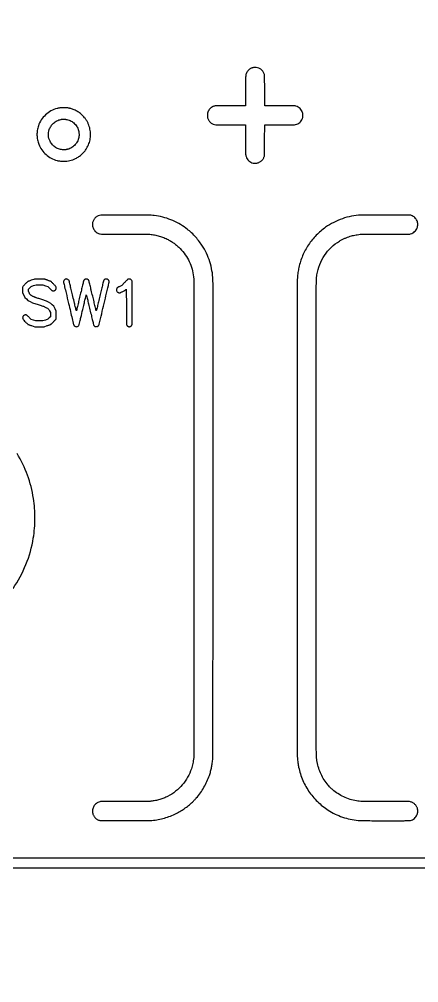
# Model space of a CAD drawing. Extents: x 980 to 25457, y 984 to 49020.
# Drawn here: x 7058 to 11298, y 984 to 11193 of the extents above; entities that cross this region are included whole.
import ezdxf

# ---------------------------------------------------------------- set-up
doc = ezdxf.new("R2010")
doc.units = 0

msp = doc.modelspace()

# ---------------------------------------------------------------- linework, layer by layer
for points in [[(25353.176636, 36563.461695, -0.000001), (25352.040197, 20064.737908)], [(980.440705, 32466.957132, 0.000002), (980.203828, 20941, 0.000003), (980.107189, 12237.212398, 0.000012), (980.209361, 6804.802998)], [(1083.221486, 6831.128539, -0.000012), (1083.127559, 12273.089819, -0.000003), (1083.236026, 20942, -0.000002), (1083.488164, 32350.921193, -0.000022)], [(1895.500479, 7922.608607, -0.000003), (1895.516153, 10549.853821, -0.000001), (1895.574114, 14934.526042, -0.000001), (1895.654924, 19974.475505, -0.000001), (1895.750479, 25038.650259)], [(25455.283853, 8026.2, 0.000006), (25455.447111, 13939.785085, 0.000004), (25455.5, 20957, 0.000003), (25455.451202, 30583.274766, 0.000015), (25455.249846, 35648.33495)], [(1083.779877, 36579.793336, -0.000001), (1084.083373, 39239.060792, -0.032823)], [(981.025332, 39243.286233, 0.000001), (980.725995, 36638.380945, 0.000022)], [(23837.04827, 49018.908979, 0.000001), (21675.802621, 49019.17901, 0.000024)], [(18681.279442, 49019.402857, 0.000005), (13233.5, 49019.49605, 0.000002), (9165.520775, 49019.509787, 0.000004), (5739.221875, 49019.480206)], [(24540, 37344.615933), (24540.017364, 25078.057967, 0.000003), (24540.072189, 18212.977995, 0.000025), (24540.281798, 14996.564512), (24540.53635, 12813.47858, 0.052236), (24541.438354, 12804.878001, 0.074337), (24546.543768, 12791.201334, 0.068737), (24555.531869, 12779.203011, 0.069207), (24567.370173, 12770.158349, 0.07731), (24580.799221, 12765.105084, 0.090469), (24599.660012, 12764.630768, 0.093087), (24617.267741, 12770.877964, 0.091235), (24631.678767, 12783.228321, 0.082939), (24641.332811, 12800.295347, 0.087509), (24641.999516, 12804.07251), (24642.357022, 15432.357909, 0.00002), (24642.699465, 18970.575659, 0.000004), (24643, 25073.957926), (24643.5, 37344.415852)], [(1792.666637, 28542.695892, 0.000006), (1792.411049, 24569.503036, 0.000003), (1792.195825, 19883.965567, 0.000004), (1792.047621, 15244.749166, 0.000006), (1792, 11426.463451)], [(23728.367996, 45337.206403, 0.000002), (23728.354216, 42876.105371, 0.000002), (23728.361756, 40416.175094, 0.019036)], [(2708.027317, 40429.777448, 0.000002), (2708.046285, 42874.87655, 0.000002), (2708.048936, 45320.157135, 0.014115)], [(23830.974531, 40438.62303, -0.000002), (23830.960256, 42874.830485, -0.000002), (23830.963185, 45310.710508, -0.013332)], [(6993.02979, 5161.582212, 0.054868), (7129.686223, 5416.075175, 0.054674), (7207.919514, 5694.5, 0.020318), (7220.954527, 5799.037112, 0.019977), (7225.558909, 5904.880665, 0.019947), (7221.701654, 6010.909181, 0.020112), (7209.405849, 6116, 0.048387), (7145.629634, 6362.282826, 0.048271), (7035.673392, 6591.926149, 0.048268)], [(13218.107589, 2305.039323), (4673.557632, 2305.03745, 0.015143)]]:
    msp.add_lwpolyline(points, format="xyb")
for points in [[(9549.5, 10681.916202, 0.035791), (9537.615205, 10679.645648, 0.028021), (9525.132702, 10675.559588, 0.027867), (9513.100607, 10670.069129, 0.034006), (9502.564355, 10663.583174, 0.034239), (9495.512072, 10657.783538, 0.017465), (9487.448914, 10649.619466, 0.017466), (9479.965437, 10640.901044, 0.033805), (9474.728361, 10633.356788, 0.016907), (9472.646037, 10629.593686, 0.009079), (9470.321139, 10624.822827, 0.00903), (9468.124071, 10619.866138, 0.013977), (9466.42565, 10615.50297, 0.048399), (9462.502421, 10599.91364, 0.028755), (9460.734978, 10580.824363, 0.008295), (9460.103061, 10546.187784, 0.000404), (9460.005895, 10431.267715), (9460, 10276.03543), (9298.75, 10275.767715), (9137.5, 10275.5), (9129.716218, 10273.282271, 0.022931), (9122.302209, 10270.797207, 0.015102), (9114.013622, 10267.298008, 0.015118), (9105.970322, 10263.313896, 0.02338), (9099.308488, 10259.348674, 0.032622), (9092.238628, 10253.986764, 0.017991), (9084.298937, 10246.589187, 0.017978), (9076.881479, 10238.607899, 0.031445), (9071.422294, 10231.426369, 0.018016), (9066.714091, 10223.765704, 0.022569), (9062.937968, 10216.33049, 0.022587), (9059.849754, 10208.590221, 0.018095), (9057.212255, 10200.011481, 0.014426), (9055.846503, 10194.262455, 0.025687), (9055.105285, 10189.456594, 0.019925), (9054.757886, 10183.843996, 0.005493), (9054.660721, 10175, 0.005496), (9054.758216, 10166.131342, 0.020082), (9055.107457, 10160.518819, 0.02578), (9055.855191, 10155.697154, 0.014135), (9057.2395, 10149.881115, 0.07281), (9069.566633, 10121.308071, 0.077035), (9089.383222, 10098.085702, 0.077092), (9115.285502, 10081.964385, 0.073078), (9145.334381, 10074.068991, 0.02543), (9153.747364, 10073.561931, 0.000689), (9190.688254, 10073.267464, 0.001192), (9239.511637, 10073.061974, 0.000456), (9307.460586, 10073), (9460, 10073), (9460.005895, 9918.25, 0.000384), (9460.094733, 9807.925662, 0.006553), (9460.626541, 9771.695883, 0.020487), (9461.979186, 9752.052476, 0.052548), (9465.010887, 9738.15079, 0.063679), (9476.599509, 9713.969811, 0.064591), (9493.854203, 9693.612575, 0.064957), (9515.634272, 9678.423604, 0.065699), (9540.5, 9669.402571, 0.03682), (9551.003187, 9667.888085, 0.022716), (9563.487891, 9667.586214, 0.022694), (9575.977257, 9668.419612, 0.036113), (9586.5, 9670.380176, 0.031326), (9599.76971, 9674.76334, 0.034959), (9611.890471, 9680.641538, 0.034937), (9623.080425, 9688.15471, 0.031214), (9633.570222, 9697.420894, 0.031084), (9642.514078, 9707.562982, 0.03446), (9649.800281, 9718.406168, 0.033718), (9655.653368, 9730.359069, 0.027508), (9660.309983, 9743.824567), (9662.5, 9751.5), (9662.767768, 9912.25), (9663.035535, 10073), (9815.767768, 10073.017329, 0.000498), (9879.955055, 10073.088521, 0.001035), (9930.017853, 10073.2975, 0.00048), (9970.122848, 10073.586399, 0.02407), (9978, 10074.030296, 0.060756), (10002.609127, 10079.683086, 0.061845), (10024.97886, 10091.065379, 0.062217), (10043.773088, 10107.49908, 0.062835), (10057.874663, 10128, 0.028674), (10063.357174, 10140.287145, 0.037999), (10066.815434, 10152.030309, 0.036733), (10068.530736, 10164.472272, 0.024349), (10068.745335, 10178.893621, 0.006605), (10068.37107, 10186.847655, 0.018342), (10067.829596, 10192.417612, 0.022741), (10066.961262, 10197.215022, 0.016182), (10065.572895, 10202.5, 0.058544), (10055.237181, 10226.529065, 0.065732), (10039.925534, 10246.48604, 0.065012), (10019.801164, 10261.951772, 0.055414), (9995.284083, 10272.744502), (9986.5, 10275.5), (9825, 10276), (9663.5, 10276.5), (9662.998992, 10437.5), (9662.497984, 10598.5), (9660.333623, 10606.079057, 0.068039), (9647.676192, 10634.882756, 0.076492), (9628.137662, 10657.958108, 0.077282), (9602.751719, 10673.91842, 0.071458), (9573.026234, 10681.963997, 0.010007), (9566.571396, 10682.622354, 0.020918), (9561.525809, 10682.823269, 0.020159), (9556.365535, 10682.604631, 0.008641)], [(7507.5, 10255.381477, 0.010118), (7495.807275, 10253.945425, 0.007396), (7482.885746, 10251.896862, 0.007472), (7470.291752, 10249.514382, 0.011973), (7459.630582, 10247.064694, 0.063228), (7394.732056, 10221.437185, 0.06134), (7337.560764, 10180.197211, 0.06132), (7292.087074, 10126.304874, 0.063109), (7261.565209, 10063.495275, 0.043793), (7249.771386, 10015.041017, 0.043577), (7246.570215, 9965.192108, 0.043651), (7252.05575, 9915.623171, 0.044264), (7266.056486, 9868, 0.059631), (7297.774064, 9809.037367, 0.058593), (7342.672644, 9758.836565, 0.058716), (7397.895203, 9720.507521, 0.06037), (7460.010245, 9696.497403, 0.014063), (7477.868972, 9692.501356, 0.018136), (7494.473964, 9689.894172, 0.017645), (7511.585559, 9688.450198, 0.012225), (7531, 9687.97543, 0.025898), (7564.448816, 9689.709107, 0.030955), (7595.5708, 9694.906058, 0.030992), (7625.781895, 9703.898932, 0.02607), (7656.5, 9717.009961, 0.036539), (7690.800032, 9737.04166, 0.034693), (7722.454504, 9762.170823, 0.034652), (7750.365864, 9791.468066, 0.036241), (7773.509087, 9823.923276, 0.050027), (7797.9497, 9874.905043, 0.049841), (7811.815442, 9929.788716, 0.049797), (7814.553571, 9986.377481, 0.049756), (7806.051616, 10042.40678, 0.02758), (7797.048155, 10070.988429, 0.025687), (7784.768881, 10099.111441, 0.025732), (7769.696037, 10125.776164, 0.027943), (7752.33838, 10149.996532, 0.03838), (7723.211213, 10180.987308, 0.037083), (7689.370299, 10207.552736, 0.036949), (7651.849234, 10228.913268, 0.037465), (7611.763385, 10244.404664, 0.010227), (7602.0115, 10247.139587, 0.009424), (7591.887371, 10249.554177, 0.008955), (7581.17695, 10251.69595, 0.007337), (7569.661186, 10253.610942, 0.02632), (7559.177444, 10254.636183, 0.004095), (7538.35595, 10255.399948, 0.003954), (7517.509876, 10255.828761, 0.028665)], [(7563.5, 10131.024082, -0.07169), (7608.272259, 10114.451561, -0.073244), (7646.177566, 10086.000447, -0.07348), (7674.176367, 10047.920187, -0.072884), (7690.062465, 10003.265477, -0.024573), (7691.748057, 9991.892841, -0.014655), (7692.687413, 9978.240775, -0.014645), (7692.825981, 9964.526235, -0.024095), (7692.045279, 9952.95443, -0.076124), (7679.260418, 9906.305643, -0.074544), (7653.04353, 9865.246999, -0.074567), (7615.947242, 9833.691727, -0.076247), (7571.5, 9814.70016, -0.013059), (7560.81378, 9812.248874, -0.020231), (7551.468633, 9810.751189, -0.019481), (7541.780707, 9809.979391, -0.01101), (7530, 9809.76116, -0.068585), (7485.270086, 9816.085181, -0.070574), (7444.388607, 9834.259468, -0.070622), (7410.196931, 9863.073071, -0.068826), (7385.023256, 9900.5, -0.047614), (7373.784456, 9930.402667, -0.049871), (7368.627836, 9961.42885, -0.04982), (7369.714327, 9992.890367, -0.047335), (7376.974344, 10024.082815, -0.067665), (7395.487015, 10061.598976, -0.06421), (7423.622362, 10093.563633, -0.064146), (7458.975637, 10117.371441, -0.067273), (7498.651453, 10130.970646, -0.005779), (7508.216196, 10132.753735, -0.02536), (7513.917453, 10133.452997, -0.019543), (7520.277695, 10133.65819, -0.002478), (7534, 10133.496437, -0.004671), (7544.186854, 10133.230657, -0.012047), (7551.531703, 10132.792977, -0.015687), (7557.579759, 10132.09446, -0.016257)], [(7922.584748, 9117.910655, 0.07002), (7895.162305, 9109.802095, 0.069386), (7870.94902, 9094.423206, 0.069611), (7851.930119, 9073.05911, 0.071255), (7839.685941, 9047.458758, 0.095866), (7835.412854, 9009.705497, 0.094432), (7845.480005, 8972.864565, 0.094316), (7868.405885, 8942.273039, 0.095358), (7900.885075, 8922.384443, 0.060882), (7917.631697, 8918.32712, 0.02309), (7941.669155, 8916.643873, 0.005721), (7988.441166, 8916.068676, 0.000199), (8170.38099, 8915.985481, -0.000317), (8272.302944, 8915.914827, -0.00064), (8352.611599, 8915.705562, -0.000328), (8416.815736, 8915.414011, -0.012942), (8431, 8914.973015, -0.024251), (8482.343024, 8909.538446, -0.025589), (8531.991515, 8899.209569, -0.025622), (8580.266127, 8883.878104, -0.024449), (8627.5, 8863.481441, -0.020292), (8665.990326, 8842.598679, -0.022279), (8701.442091, 8819.25859, -0.022259), (8734.705137, 8792.835793, -0.020178), (8766.638577, 8762.717645, -0.04122), (8820.537644, 8697.66428, -0.04207), (8862.622376, 8625.076573, -0.041916), (8892.086148, 8546.212471, -0.040309), (8908.462535, 8462.5, -0.011848), (8909.138887, 8454.913657, -0.00295), (8909.877476, 8442.478125, -0.003014), (8910.553028, 8428.235156, -0.003024), (8911.056023, 8414, -0.007357), (8912.226123, 8333.632374, -0.000004), (8911.8227, 5877.710579, -0.000001), (8911.389596, 3393.512109, -0.026584), (8910.187858, 3371, -0.009661), (8905.86718, 3336.837728, -0.014612), (8900.668271, 3307.32176, -0.015649), (8894.06815, 3279.738962, -0.013902), (8885.519221, 3251.5, -0.048351), (8845.248265, 3160.931298, -0.049082), (8788.501519, 3080.273361, -0.049081), (8717.120833, 3012.221962, -0.048346), (8633.5, 2958.997408, -0.0218), (8591.267803, 2939.801588, -0.024028), (8548.857334, 2925.038829, -0.023346), (8504.149178, 2914.086419, -0.018497), (8455, 2906.327529, -0.025322), (8439.629343, 2905.266049, -0.002467), (8402.366876, 2904.767396, -0.001419), (8337.139285, 2904.401563, -0.000141), (8181, 2904.013145), (7921.5, 2903.441019), (7913.364778, 2901.263054, 0.092638), (7876.55242, 2883.64675, 0.099351), (7849.639837, 2854.2706, 0.100723), (7836.386915, 2817.140744, 0.097937), (7838.502851, 2777.38992, 0.033083), (7842.762269, 2764.299185, 0.035022), (7848.64593, 2752.141757, 0.03489), (7856.191826, 2740.883877, 0.032332), (7865.410082, 2730.476668, 0.031033), (7875.820763, 2721.360169, 0.034519), (7886.930617, 2713.951046, 0.034364), (7898.999997, 2708.114157, 0.030233), (7912.277721, 2703.694844), (7920.5, 2701.5), (8183.5, 2701.5, 0.000137), (8343.74941, 2701.544051, 0.00144), (8409.427181, 2701.769274, 0.002945), (8446.484712, 2702.221337, 0.019406), (8465, 2703.275894, 0.021599), (8534.109381, 2712.936883, 0.024111), (8599.596816, 2728.290852, 0.024376), (8662.657647, 2749.697341, 0.023107), (8724.5, 2777.477761, 0.018815), (8774.575449, 2805.22751, 0.020792), (8820.732648, 2835.814778, 0.02081), (8864.155156, 2870.105366, 0.018913), (8906.03485, 2908.953416, 0.00322), (8914.681499, 2917.717175, 0.002753), (8923.681614, 2927.059843, 0.002774), (8931.769679, 2935.643642, 0.007901), (8937.27277, 2941.739665, 0.023825), (8980.886731, 2996.690401, 0.024347), (9018.738178, 3055.15567, 0.024468), (9050.558637, 3116.735286, 0.024624), (9076.136172, 3181, 0.015075), (9089.44915, 3224.129384, 0.016697), (9099.643092, 3266.545743, 0.015915), (9107.353776, 3311.293211, 0.011554), (9113.189043, 3361.5, 0.023111), (9114.417449, 3387.964464, 0.000001), (9114.835406, 5886.10723, 0.000003), (9115.228062, 8365.712002, 0.009441), (9114.023857, 8430, 0.032351), (9103.868754, 8528.930451, 0.034798), (9081.125353, 8623.28146, 0.034991), (9045.661565, 8713.097325, 0.033465), (8997.563354, 8798.5, 0.022595), (8961.603435, 8848.34123, 0.021678), (8920.816807, 8895.455646, 0.021566), (8875.879987, 8939.098235, 0.02179), (8827.5, 8978.54965, 0.032647), (8750.785252, 9028.291225, 0.032247), (8667.938753, 9067.85239, 0.032223), (8580.632883, 9096.456489, 0.03249), (8490.614669, 9113.510114, 0.014016), (8459.184725, 9116.480872, 0.012397), (8426.322982, 9117.842683, 0.003761), (8370.437875, 9118.351362, 0.000185), (8186, 9118.574487, 0.000312), (8085.514108, 9118.596218, 0.000528), (8001.386508, 9118.473091, 0.000078), (7927.418387, 9118.275123, 0.036229)], [(10682, 9117.911961, 0.035483), (10583.531437, 9105.762115, 0.034911), (10487.217679, 9079.779481, 0.034858), (10395.316665, 9040.601152, 0.03513), (10310, 8989.122985, 0.046337), (10210.518156, 8904.349831, 0.046055), (10128.123295, 8802.543604, 0.046023), (10065.707997, 8687.303492, 0.046136), (10025.4876, 8562.684503, 0.010394), (10020.38577, 8537.412473, 0.008701), (10015.999765, 8510.407937, 0.008444), (10012.427871, 8482.372479, 0.008237), (10009.771193, 8454, 0.019224), (10008.361726, 8417.35832, 0.000002), (10008.360934, 5911.912958, 0.000002), (10008.38124, 3407.266257, 0.018402), (10009.790537, 3369, 0.007251), (10012.192385, 3341.811691, 0.007818), (10015.332497, 3315.380349, 0.008157), (10019.138419, 3290.231579, 0.010027), (10023.54189, 3266.903016, 0.05127), (10068.124326, 3127.277524, 0.051555), (10140.122033, 2999.922192, 0.051604), (10236.577121, 2890.096442, 0.051566), (10353.5, 2802.319132, 0.030009), (10429.37498, 2762.728455, 0.030396), (10509.12445, 2732.696624, 0.030241), (10592.323826, 2712.431904, 0.029035), (10678.5, 2702.005915, 0.014346), (10691.77386, 2701.559001, 0.000304), (10757.352596, 2701.273126, 0.000634), (10839.615486, 2701.068766, 0.000301), (10945.639532, 2701.003544, 0.000173), (11130.030806, 2701.064839, 0.004725), (11178.668725, 2701.557473, 0.018057), (11203.532472, 2702.9435, 0.059098), (11219.610105, 2706.367893, 0.063493), (11241.833918, 2717.233136, 0.061693), (11260.861896, 2733.416123, 0.060751), (11275.605037, 2754.004758, 0.058225), (11285.223108, 2777.824567, 0.046673), (11287.014712, 2788.006993, 0.020357), (11287.566567, 2801.733365, 0.020426), (11286.991438, 2815.626938, 0.041116), (11285.197558, 2826.439945, 0.035229), (11280.948126, 2839.392342, 0.032545), (11274.827848, 2851.981486, 0.032454), (11267.105462, 2863.705292, 0.034527), (11258.075999, 2874.075999, 0.032622), (11247.92777, 2882.979855, 0.034146), (11236.855259, 2890.340529, 0.033456), (11224.672219, 2896.248679, 0.028905), (11211.205812, 2900.81396), (11201.5, 2903.490301), (10942, 2904.036885, -0.000183), (10750.044727, 2904.511488, -0.004665), (10697.759166, 2905.14778, -0.017064), (10667.444353, 2906.835749, -0.018264), (10638, 2910.57367, -0.034788), (10568.664885, 2926.979704, -0.034802), (10502.283465, 2952.838902, -0.034886), (10440.281687, 2987.58438, -0.035346), (10384, 3030.476295, -0.012505), (10373.577237, 3040.125327, -0.004624), (10359.365603, 3054.216092, -0.004617), (10345.431572, 3068.551937, -0.01269), (10335.957031, 3079, -0.03264), (10294.3638, 3134.177343, -0.034148), (10260.99445, 3193.497907, -0.034143), (10236.006542, 3256.815557, -0.032615), (10219.41423, 3323.915761, -0.011186), (10216.620182, 3341.816445, -0.009813), (10214.489062, 3360.622426, -0.009048), (10212.958245, 3380.962765, -0.006696), (10211.9743, 3403.5, -0.007559), (10211.069808, 3463.312116, -0.000002), (10211.072631, 5910.666114, -0.000002), (10211.097806, 8357.386198, -0.007396), (10212.002743, 8418.5, -0.004604), (10212.799396, 8439.018867, -0.008425), (10213.884681, 8455.727377, -0.009627), (10215.406828, 8470.752061, -0.009087), (10217.530598, 8486, -0.054206), (10246.60082, 8593.173669, -0.054789), (10297.954606, 8691.181165, -0.054765), (10369.393661, 8775.732787, -0.054065), (10457.773014, 8843.172577, -0.016956), (10483.958356, 8857.815442, -0.014037), (10512.762251, 8871.654732, -0.014054), (10542.252091, 8883.836022, -0.017153), (10570.5, 8893.489926, -0.012376), (10594.901449, 8900.250067, -0.012999), (10619.212402, 8905.674048, -0.011955), (10645.512549, 8910.178002, -0.007836), (10676, 8914.164623, -0.026439), (10686.521075, 8914.812356, -0.000502), (10741.415007, 8915.230639, -0.000876), (10819.131826, 8915.608786, -0.000224), (10945, 8915.944536), (11203.5, 8916.518484), (11211.175433, 8918.69926, 0.054471), (11234.534232, 8928.182776, 0.059271), (11254.577281, 8942.277907, 0.060301), (11270.476032, 8960.440273, 0.05989), (11281.625581, 8981.911762, 0.049251), (11286.47506, 9000.07649, 0.045718), (11287.84437, 9019.304758, 0.0455), (11285.6948, 9038.552858, 0.047717), (11280.107208, 9056.776283, 0.056429), (11270.106898, 9074.839886, 0.049717), (11255.936734, 9091.071135, 0.049579), (11238.796695, 9104.227562, 0.055363), (11220.004485, 9113.188911, 0.059197), (11204.668232, 9116.555644, 0.019497), (11181.581678, 9117.915981, 0.004669), (11135.976154, 9118.396132, 0.000146), (10949.5, 9118.563507, 0.000301), (10851.800166, 9118.563784, 0.000459), (10766.971875, 9118.435041, 0.000159), (10693.704205, 9118.233328, 0.012191)], [(7224.602549, 8440.304749, 0.016703), (7213.266036, 8436.858862, 0.001491), (7185.096413, 8427.16366, 0.000662), (7155.207062, 8416.732401, 0.048284), (7150.501989, 8414.554034, 0.065295), (7143.035715, 8408.753482, 0.003794), (7122.835098, 8388.016925, 0.00377), (7102.940256, 8366.96639, 0.065924), (7097.5, 8359.313426), (7094.5, 8353.638894), (7094.5, 8324.569447), (7094.5, 8295.5), (7106.5, 8270.5), (7118.5, 8245.5), (7134.5, 8229.5), (7150.5, 8213.5), (7175, 8201.346913), (7199.5, 8189.193825), (7260.5, 8169.519177, -0.000851), (7299.798214, 8156.770248, -0.008681), (7315.988713, 8151.174516, -0.017997), (7327.347257, 8146.556992, -0.010797), (7340.5, 8140.305342, -0.013948), (7356.787406, 8131.550976, -0.05929), (7365.643836, 8124.963495, -0.064338), (7372.352324, 8116.740774, -0.018277), (7380.556191, 8102.388482), (7389, 8086.276964), (7389, 8063.901425), (7389, 8041.525887), (7375.25, 8027.73069), (7361.5, 8013.935493), (7335.39718, 8005.467746), (7309.294361, 7997), (7272.545834, 7997), (7235.797308, 7997), (7210.148654, 8005.150765), (7184.5, 8013.30153), (7163.5, 8034.056792, 0.004049), (7154.60473, 8042.707126, 0.00689), (7147.011252, 8049.774957, 0.006019), (7140.870624, 8055.201505, 0.058464), (7138, 8057.144028, 0.032042), (7135.301296, 8058.329994, 0.043188), (7132.726968, 8059.024938, 0.033285), (7129.601085, 8059.372702, 0.011123), (7125, 8059.473972, 0.011029), (7120.221525, 8059.367414, 0.037416), (7117.127805, 8058.997044, 0.047132), (7114.514537, 8058.2225, 0.026245), (7111.5, 8056.822369, 0.060381), (7104.177822, 8051.727529, 0.074), (7098.848788, 8045.330144, 0.074387), (7095.632444, 8037.686854, 0.061849), (7094.520687, 8028.929295, 0.067681), (7095.628048, 8020.615895, 0.083041), (7098.912544, 8013.515767, 0.038565), (7106.176115, 8004.461086, 0.00464), (7123.869788, 7985.936025, 0.003611), (7133.366328, 7976.316235, 0.005654), (7141.687389, 7968.193884, 0.003819), (7148.61341, 7961.684888, 0.068855), (7151.10427, 7959.946806, 0.033159), (7153.871544, 7958.759002, 0.001418), (7163.899206, 7955.253306, 0.002423), (7175.826338, 7951.186093, 0.001722), (7189.234482, 7946.737593), (7223.5, 7935.5), (7272.5, 7935.5), (7321.5, 7935.5), (7354.5, 7946.374674, 0.00208), (7367.468372, 7950.70811, 0.002831), (7379.128125, 7954.731996, 0.001875), (7388.881065, 7958.200872, 0.031986), (7392, 7959.554311, 0.07582), (7398.898198, 7964.528326, 0.002974), (7421.118769, 7986.599213, 0.003066), (7443.017195, 8008.882063, 0.072735), (7448.156472, 8016, 0.067425), (7449.553868, 8019.882454, 0.037458), (7450.237065, 8024.876348, 0.012522), (7450.557877, 8033.77446, 0.000849), (7450.793561, 8059.120118, 0.001114), (7450.916742, 8082.04609, 0.009404), (7450.755013, 8092.371392, 0.020911), (7450.289333, 8098.463997, 0.058596), (7449.293561, 8102.620118, 0.022503), (7448.021507, 8105.652321, 0.002184), (7444.580503, 8112.838352, 0.002768), (7440.3917, 8121.36815, 0.002186), (7435.767725, 8130.552995), (7424.035451, 8153.60599), (7409.267725, 8168.052995), (7394.5, 8182.5), (7370.5, 8194.637065), (7346.5, 8206.774131), (7297, 8222.821229, 0.000066), (7277.094999, 8229.271212, 0.000077), (7258.221875, 8235.380859, 0.000068), (7242.269419, 8240.539907, 0.000477), (7234.5, 8243.043192, -0.014034), (7227.779886, 8245.411324, -0.009346), (7220.213017, 8248.482563, -0.008619), (7212.045576, 8252.144563, -0.0072), (7203.5, 8256.305598, -0.004879), (7193.58548, 8261.433095, -0.018441), (7187.536609, 8264.928045, -0.02688), (7183.016335, 8268.118057, -0.02278), (7178.596664, 8271.946569, -0.019948), (7174.438325, 8276.222108, -0.038889), (7171.54629, 8279.99597, -0.026129), (7168.628573, 8285.046237, -0.004847), (7163.846664, 8294.650867), (7156, 8310.801735), (7156, 8322.163802), (7156, 8333.52587), (7170.25, 8347.641018), (7184.5, 8361.756166), (7210.5, 8370.394333), (7236.5, 8379.0325), (7273.037842, 8379.01625), (7309.575685, 8379), (7335.537842, 8369.988451), (7361.5, 8360.976901), (7382, 8340.582499, 0.004112), (7390.742493, 8332.026929, 0.007143), (7398.158053, 8325.089709, 0.00641), (7404.129887, 8319.799194, 0.058574), (7407, 8317.856047, 0.077552), (7412.650506, 8315.962599, 0.041744), (7419.988117, 8315.336651, 0.041642), (7427.376292, 8315.940676, 0.073349), (7433.194872, 8317.81252, 0.045564), (7437.598415, 8320.504761, 0.036619), (7441.799695, 8324.137977, 0.036598), (7445.428673, 8328.348003, 0.045336), (7448.12192, 8332.764191, 0.07242), (7450.014124, 8338.622095, 0.041772), (7450.639676, 8346.020258, 0.041913), (7450.030135, 8353.354589, 0.077993), (7448.144473, 8359, 0.073047), (7443.382089, 8365.616529, 0.002581), (7421.316208, 8388.151998, 0.002518), (7398.977977, 8410.504965, 0.075449), (7392.556534, 8415.18771, 0.0305), (7389.848298, 8416.392214, 0.00193), (7381.676729, 8419.408843, 0.002832), (7371.899014, 8422.912944, 0.002101), (7361.056534, 8426.67833, -0.000915), (7350.101788, 8430.453602, -0.001154), (7339.979107, 8433.989046, -0.000914), (7331.499467, 8436.990048, -0.009267), (7328, 8438.309307, 0.0573), (7323.220811, 8439.604102, 0.02657), (7316.810473, 8440.227676, 0.009438), (7305.432659, 8440.511821, 0.000708), (7274.5, 8440.65647, 0.001002), (7255.963949, 8440.679757, 0.001575), (7240.042624, 8440.617696, 0.000379), (7226.103947, 8440.508871, 0.063365)], [(7551.286039, 8439.609145, 0.067494), (7541.958215, 8435.096538, 0.081524), (7534.835114, 8428.486471, 0.084687), (7530.387516, 8420.169714, 0.080154), (7528.836147, 8410.685805, 0.056777), (7529.560738, 8404.199771, 0.000548), (7540.16499, 8358.03404, 0.001247), (7555.49005, 8292.397096, 0.00028), (7581.942608, 8180.643041, 0.000241), (7602.409909, 8094.574852, 0.000393), (7619.872413, 8021.553575, 0.000038), (7635.559157, 7956.206906, 0.040048), (7636.471401, 7953.414205, 0.04297), (7637.323223, 7951.784639, 0.0149), (7638.816514, 7949.589445, 0.014676), (7640.613449, 7947.257311, 0.016545), (7642.476366, 7945.12872, 0.119295), (7654.649092, 7937.130806, 0.121428), (7669.048603, 7935.654553, 0.122388), (7682.398922, 7941.034476, 0.122397), (7691.677622, 7952.03764, 0.052158), (7694.267629, 7959.072336, 0.001701), (7701.570217, 7988.261295, 0.002005), (7712.447373, 8033.148796, 0.000367), (7732.167551, 8116.25, -0.000316), (7746.515257, 8176.738905, -0.000527), (7758.68442, 8227.660938, -0.000011), (7769.75724, 8273.775733, -0.346754), (7770.041739, 8274, -0.34606), (7770.326798, 8273.775863, -0.000011), (7781.556224, 8227.514063, -0.000524), (7793.8981, 8176.430626, -0.000315), (7808.450963, 8115.75, 0.000577), (7823.778595, 8051.986539, 0.00108), (7836.35216, 8000.432675, 0.000262), (7847.125224, 7956.77055, 0.047505), (7848.679842, 7952.338636, 0.051262), (7851.273265, 7947.960093, 0.041651), (7854.873241, 7943.859071, 0.040923), (7859.17984, 7940.338473, 0.04484), (7863.877595, 7937.686676, 0.066145), (7869.316396, 7936.050768, 0.040284), (7876.015691, 7935.516681, 0.040265), (7882.720129, 7936.064011, 0.065655), (7888.17567, 7937.710238, 0.047496), (7892.875995, 7940.395894, 0.037589), (7897.395668, 7944.119846, 0.038208), (7901.215206, 7948.386985, 0.056127), (7903.807984, 7952.696848, 0.049277), (7907.571978, 7963.650794, 0.000066), (7959.148673, 8181.597019, 0.000056), (8010.856131, 8400.335104, 0.058069), (8012, 8410.151095, 0.042987), (8011.512204, 8415.814361, 0.052053), (8010.060491, 8420.94281, 0.051084), (8007.552837, 8425.73679, 0.039131), (8003.914013, 8430.403706, 0.043294), (7999.004305, 8434.921019, 0.059338), (7993.855546, 8437.998436, 0.059316), (7988.126486, 8439.781296, 0.043218), (7981.481087, 8440.426728, 0.072104), (7972.519285, 8439.222977, 0.075868), (7964.436942, 8435.526745, 0.075775), (7957.817245, 8429.583175, 0.071671), (7953.118661, 8421.829501, 0.041017), (7951.952703, 8418.307817, 0.000127), (7940.848887, 8372.432728, 0.000731), (7928.381719, 8320.535598, 0.000457), (7913.931944, 8259.75, -0.000317), (7899.570592, 8199.261097, -0.000528), (7887.389601, 8148.339063, -0.000012), (7876.306068, 8102.225087, -0.346691), (7876.020464, 8102, -0.346051), (7875.73434, 8102.224967, -0.000011), (7864.50352, 8148.485937, -0.000526), (7852.160103, 8199.569376, -0.000316), (7837.605812, 8260.25, 0.000436), (7822.968343, 8321.213054, 0.000698), (7810.355333, 8373.225019, 0.000116), (7799.112221, 8419.260828, 0.041209), (7797.990239, 8422.622405, 0.052031), (7795.528931, 8427.038374, 0.041081), (7792.02539, 8431.244111, 0.040276), (7787.794893, 8434.906964, 0.044551), (7783.166312, 8437.70706, 0.08417), (7774.01281, 8440.409404, 0.07744), (7764.199982, 8440.061441, 0.077479), (7754.962499, 8436.745229, 0.084392), (7747.476784, 8430.842623, 0.021166), (7745.926193, 8428.972988, 0.014648), (7744.327735, 8426.737586, 0.014798), (7742.915937, 8424.495103, 0.029176), (7741.955348, 8422.622405, 0.044383), (7740.813241, 8419.254063, 0.000129), (7729.774296, 8373.739081, 0.000763), (7717.393725, 8322.291992, 0.000477), (7703.042707, 8262, -0.00011), (7688.768555, 8201.834857, -0.000179), (7676.630611, 8150.804779, -0.000016), (7665.736585, 8105.083594, -0.019438), (7665.217698, 8103.229034, -0.755637), (7664.56708, 8103.251872, -0.000274), (7655.747553, 8139.141885, -0.001498), (7644.432453, 8185.901442, -0.000457), (7627.586023, 8256.729034, 0.000227), (7613.307094, 8316.885096, 0.000356), (7600.97723, 8368.561966, 0.000085), (7590.132868, 8413.836145, 0.014334), (7588.819918, 8418.694681, 0.102975), (7583.234287, 8428.97221, 0.090087), (7573.77282, 8436.750228, 0.092143), (7562.384086, 8440.58255, 0.114657)], [(8217.803211, 8439.659891, 0.023292), (8215.723776, 8438.967832, 0.014452), (8213.350306, 8437.973398, 0.014491), (8211.059505, 8436.85367, 0.025251), (8209.239876, 8435.77744, 0.046577), (8206.69795, 8433.731573, 0.001657), (8197.715234, 8424.949712, 0.00305), (8187.187183, 8414.461428, 0.00213), (8175.436666, 8402.510239), (8145.5, 8371.801795), (8124.290381, 8361.48083, 0.003696), (8113.109725, 8355.937535, 0.0147), (8106.378174, 8352.285663, 0.023905), (8101.886723, 8349.379679, 0.044426), (8098.601372, 8346.550911, 0.093459), (8092.409104, 8337.197068, 0.091151), (8089.977629, 8326.147014, 0.092044), (8091.641572, 8315.045771, 0.097668), (8097.174, 8305.539666, 0.058297), (8103.508817, 8299.841406, 0.067176), (8110.70565, 8296.076946, 0.069411), (8118.43592, 8294.4359, 0.068927), (8126.339412, 8294.966662, 0.046498), (8129.9977, 8296.088775, 0.006787), (8137.150722, 8299.14787, 0.006966), (8146.132793, 8303.285, 0.004105), (8156.753834, 8308.465094, 0.002447), (8171.807729, 8316.052958, 0.018394), (8178.777643, 8319.938461, 0.035496), (8183.414274, 8323.222803, 0.027124), (8188, 8327.422645), (8194.5, 8334.05849), (8195, 8146.279245), (8195.5, 7958.5), (8197.637328, 7953.877595, 0.043931), (8200.368529, 7949.117517, 0.04104), (8203.945769, 7944.789856, 0.041138), (8208.172294, 7941.114329, 0.044664), (8212.833688, 7938.29294, 0.059488), (8219.147438, 7936.086645, 0.054389), (8226, 7935.339023, 0.054389), (8232.852562, 7936.086645, 0.059488), (8239.166312, 7938.29294, 0.044664), (8243.827706, 7941.114329, 0.041138), (8248.054231, 7944.789856, 0.04104), (8251.631471, 7949.117517, 0.043931), (8254.362672, 7953.877595), (8256.5, 7958.5), (8256.5, 8188), (8256.5, 8417.5), (8253.720218, 8423.160544, 0.086522), (8247.425084, 8431.810813, 0.084817), (8238.534163, 8437.891482, 0.085727), (8228.215683, 8440.631855, 0.091064)]]:
    msp.add_lwpolyline(points, format="xyb", close=True)
msp.add_lwpolyline([(4663.380374, 2201.645489), (13217.044601, 2201.640543)])

doc.saveas('drawing.dxf')
